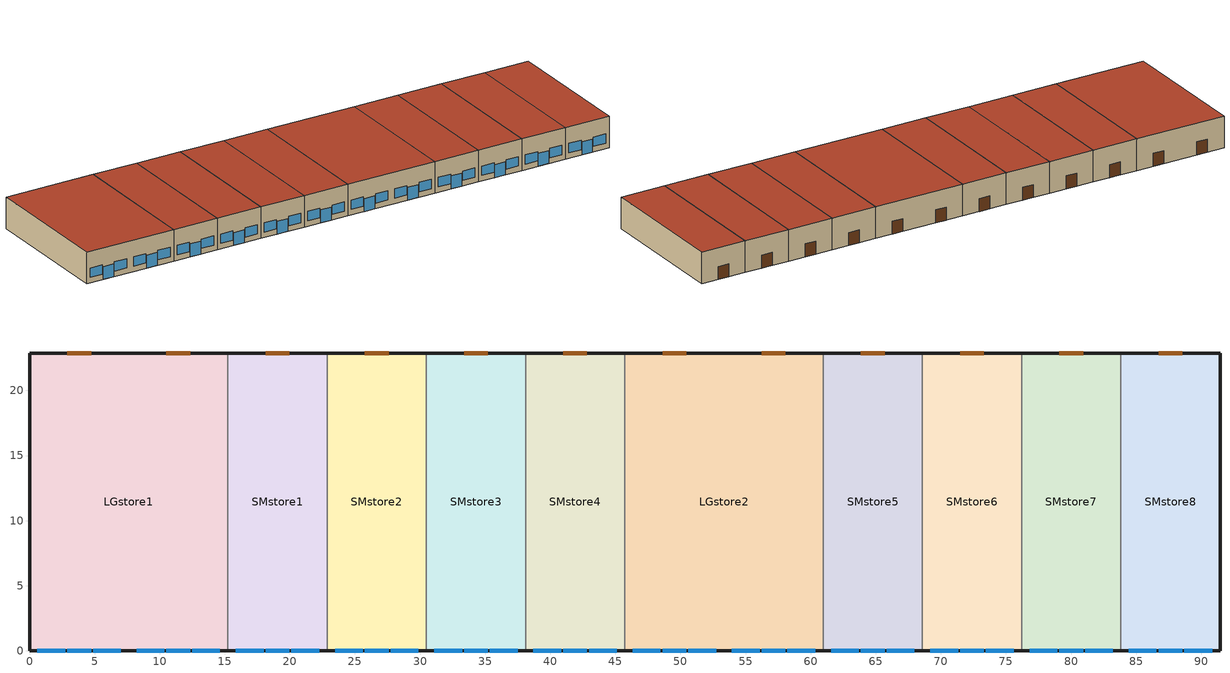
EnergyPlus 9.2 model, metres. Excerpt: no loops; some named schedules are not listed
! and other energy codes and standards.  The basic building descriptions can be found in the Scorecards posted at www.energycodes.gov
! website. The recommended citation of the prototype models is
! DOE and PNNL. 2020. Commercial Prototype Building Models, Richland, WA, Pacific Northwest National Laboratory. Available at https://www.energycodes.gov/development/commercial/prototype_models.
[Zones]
LGstore1
 floor ground (LGstore1_Floor_Ffactor): 0,22.86 15.24,22.86 15.24,0 0,0 z0
 wall outside (nonres_ext_wall): 15.24,22.86 0,22.86 0,0 15.24,0 z0:5.18
 wall to SMstore1 (int_wall): 15.24,0 15.24,22.86 z0:5.18
 window (NonresWindow_U_0.38_SHGC_0.36): 0.61,0 2.74,0 / 4.88,0 7.01,0 / 8.23,0 10.36,0 / 12.5,0 14.63,0 z0.91:2.43; 2.9,0 4.73,0 / 10.52,0 12.35,0 z0:2.13
 door (Swinging Door_con): 4.73,22.86 2.9,22.86 / 12.35,22.86 10.52,22.86 z0:2.13
 roof outside (nonres_roof): 15.24,22.86 0,22.86 0,0 15.24,0 z5.18
SMstore1
 floor ground (SMstore1_Floor_Ffactor): 15.24,22.86 22.86,22.86 22.86,0 15.24,0 z0
 wall outside (nonres_ext_wall): 15.24,0 22.86,0 / 22.86,22.86 15.24,22.86 z0:5.18
 wall to SMstore2 (int_wall): 22.86,0 22.86,22.86 z0:5.18
 window (NonresWindow_U_0.38_SHGC_0.36): 15.85,0 17.98,0 / 20.12,0 22.25,0 z0.91:2.43; 18.14,0 19.97,0 z0:2.13
 door (Swinging Door_con): 19.97,22.86 18.14,22.86 z0:2.13
 roof outside (nonres_roof): 22.86,22.86 15.24,22.86 15.24,0 22.86,0 z5.18
SMstore2
 floor ground (SMstore2_Floor_Ffactor): 22.86,22.86 30.48,22.86 30.48,0 22.86,0 z0
 wall outside (nonres_ext_wall): 22.86,0 30.48,0 / 30.48,22.86 22.86,22.86 z0:5.18
 wall to SMstore3 (int_wall): 30.48,0 30.48,22.86 z0:5.18
 window (NonresWindow_U_0.38_SHGC_0.36): 23.47,0 25.6,0 / 27.74,0 29.87,0 z0.91:2.43; 25.76,0 27.58,0 z0:2.13
 door (Swinging Door_con): 27.58,22.86 25.76,22.86 z0:2.13
 roof outside (nonres_roof): 30.48,22.86 22.86,22.86 22.86,0 30.48,0 z5.18
SMstore3
 floor ground (SMstore3_Floor_Ffactor): 30.48,22.86 38.1,22.86 38.1,0 30.48,0 z0
 wall outside (nonres_ext_wall): 30.48,0 38.1,0 / 38.1,22.86 30.48,22.86 z0:5.18
 wall to SMstore4 (int_wall): 38.1,0 38.1,22.86 z0:5.18
 window (NonresWindow_U_0.38_SHGC_0.36): 31.09,0 33.22,0 / 35.36,0 37.49,0 z0.91:2.43; 33.38,0 35.2,0 z0:2.13
 door (Swinging Door_con): 35.2,22.86 33.38,22.86 z0:2.13
 roof outside (nonres_roof): 38.1,22.86 30.48,22.86 30.48,0 38.1,0 z5.18
SMstore4
 floor ground (SMstore4_Floor_Ffactor): 38.1,22.86 45.72,22.86 45.72,0 38.1,0 z0
 wall outside (nonres_ext_wall): 38.1,0 45.72,0 / 45.72,22.86 38.1,22.86 z0:5.18
 wall to LGstore2 (int_wall): 45.72,0 45.72,22.86 z0:5.18
 window (NonresWindow_U_0.38_SHGC_0.36): 38.71,0 40.84,0 / 42.98,0 45.11,0 z0.91:2.43; 41,0 42.82,0 z0:2.13
 door (Swinging Door_con): 42.82,22.86 41,22.86 z0:2.13
 roof outside (nonres_roof): 45.72,22.86 38.1,22.86 38.1,0 45.72,0 z5.18
LGstore2
 floor ground (LGstore2_Floor_Ffactor): 45.72,22.86 60.96,22.86 60.96,0 45.72,0 z0
 wall outside (nonres_ext_wall): 60.96,22.86 45.72,22.86 / 45.72,0 60.96,0 z0:5.18
 wall to SMstore5 (int_wall): 60.96,0 60.96,22.86 z0:5.18
 window (NonresWindow_U_0.38_SHGC_0.36): 46.33,0 48.46,0 / 50.6,0 52.73,0 / 53.95,0 56.08,0 / 58.22,0 60.35,0 z0.91:2.43; 48.62,0 50.44,0 / 56.24,0 58.06,0 z0:2.13
 door (Swinging Door_con): 50.44,22.86 48.62,22.86 / 58.06,22.86 56.24,22.86 z0:2.13
 roof outside (nonres_roof): 60.96,22.86 45.72,22.86 45.72,0 60.96,0 z5.18
SMstore5
 floor ground (SMstore5_Floor_Ffactor): 60.96,22.86 68.58,22.86 68.58,0 60.96,0 z0
 wall outside (nonres_ext_wall): 60.96,0 68.58,0 / 68.58,22.86 60.96,22.86 z0:5.18
 wall to SMstore6 (int_wall): 68.58,0 68.58,22.86 z0:5.18
 window (NonresWindow_U_0.38_SHGC_0.36): 61.57,0 63.7,0 / 65.84,0 67.97,0 z0.91:2.43; 63.86,0 65.68,0 z0:2.13
 door (Swinging Door_con): 65.68,22.86 63.86,22.86 z0:2.13
 roof outside (nonres_roof): 68.58,22.86 60.96,22.86 60.96,0 68.58,0 z5.18
SMstore6
 floor ground (SMstore6_Floor_Ffactor): 68.58,22.86 76.2,22.86 76.2,0 68.58,0 z0
 wall outside (nonres_ext_wall): 68.58,0 76.2,0 / 76.2,22.86 68.58,22.86 z0:5.18
 wall to SMstore7 (int_wall): 76.2,0 76.2,22.86 z0:5.18
 window (NonresWindow_U_0.38_SHGC_0.36): 69.19,0 71.32,0 / 73.46,0 75.59,0 z0.91:2.43; 71.48,0 73.3,0 z0:2.13
 door (Swinging Door_con): 73.3,22.86 71.48,22.86 z0:2.13
 roof outside (nonres_roof): 76.2,22.86 68.58,22.86 68.58,0 76.2,0 z5.18
SMstore7
 floor ground (SMstore7_Floor_Ffactor): 76.2,22.86 83.82,22.86 83.82,0 76.2,0 z0
 wall outside (nonres_ext_wall): 76.2,0 83.82,0 / 83.82,22.86 76.2,22.86 z0:5.18
 wall to SMstore8 (int_wall): 83.82,0 83.82,22.86 z0:5.18
 window (NonresWindow_U_0.38_SHGC_0.36): 76.81,0 78.94,0 / 81.08,0 83.21,0 z0.91:2.43; 79.1,0 80.92,0 z0:2.13
 door (Swinging Door_con): 80.92,22.86 79.1,22.86 z0:2.13
 roof outside (nonres_roof): 83.82,22.86 76.2,22.86 76.2,0 83.82,0 z5.18
SMstore8
 floor ground (SMstore8_Floor_Ffactor): 83.82,22.86 91.44,22.86 91.44,0 83.82,0 z0
 wall outside (nonres_ext_wall): 83.82,0 91.44,0 91.44,22.86 83.82,22.86 z0:5.18
 window (NonresWindow_U_0.38_SHGC_0.36): 84.43,0 86.56,0 / 88.7,0 90.83,0 z0.91:2.43; 86.72,0 88.54,0 z0:2.13
 door (Swinging Door_con): 88.54,22.86 86.72,22.86 z0:2.13
 roof outside (nonres_roof): 91.44,22.86 83.82,22.86 83.82,0 91.44,0 z5.18
[Building]
RetailStripmall: North Axis {deg}=0; Terrain=City; Loads Convergence Tolerance Value=0.04; Temperature Convergence Tolerance Value {deltaC}=0.2; Solar Distribution=FullInteriorAndExterior; Maximum Number of Warmup Days=25; Minimum Number of Warmup Days=6
[Site:Location]
New.York-John.F.Kennedy.Intl.AP_NY_USA WMO=744860: Latitude {deg}=40.66; Longitude {deg}=-73.8; Time Zone {hr}=-5; Elevation {m}=7
[SizingPeriod:DesignDay] Day of Month=21; Dry-Bulb Temperature Range Modifier Type=DefaultMultipliers; Humidity Condition Type=Wetbulb; Barometric Pressure {Pa}=101241; Rain Indicator=No; Snow Indicator=No; Daylight Saving Time Indicator=No
Name | Month | Day Type | Maximum Dry-Bulb Temperature {C} | Daily Dry-Bulb Temperature Range {deltaC} | Wetbulb or DewPoint at Maximum Dry-Bulb {C} | Wind Speed {m/s} | Wind Direction {deg} | Solar Model Indicator | Sky Clearness | ASHRAE Clear Sky Optical Depth for Beam Irradiance (taub) | ASHRAE Clear Sky Optical Depth for Diffuse Irradiance (taud)
New.York-John.F.Kennedy.Intl.AP_NY_USA Ann Htg 99.6% Condns DB | 1 | WinterDesignDay | -10.7 | 0 | -10.7 | 7.5 | 320 | ASHRAEClearSky | 0
New.York-John.F.Kennedy.Intl.AP_NY_USA Ann Clg .4% Condns DB=>MWB | 7 | SummerDesignDay | 32.1 | 7.4 | 23.1 | 5.6 | 230 | ASHRAETau |  | 0.541 | 1.8
[Site:WaterMainsTemperature]
Calculation Method=Correlation; Annual Average Outdoor Air Temperature {C}=12.4667; Maximum Difference In Monthly Average Outdoor Air Temperatures {deltaC}=25.2
[Site:GroundTemperature:FCfactorMethod]
14, 7.3, 3.3, 1.2, -0.2, 5.6, 10.9, 16.1, 21.7, 25, 24.8, 19.9
[Material:NoMass] Thermal Absorptance=0.9; Solar Absorptance=0.7; Visible Absorptance=0.7
Name | Roughness | Thermal Resistance {m2-K/W}
Opaque Door panel_con | MediumRough | 0.288705
Nonres_Roof_Insulation | MediumSmooth | 5.30668
Nonres_Exterior_Wall_Insulation | MediumSmooth | 2.368
[Construction]
Swinging Door_con: Opaque Door panel_con
InteriorFurnishings: Std Wood 6inch
int_wall: G01 13mm gypsum board, G01 13mm gypsum board
nonres_roof: F13 Built-up roofing, Nonres_Roof_Insulation, F08 Metal surface
nonres_ext_wall: F07 25mm stucco, G01 16mm gypsum board, Nonres_Exterior_Wall_Insulation, G01 16mm gypsum board
NonresWindow_U_0.38_SHGC_0.36: Nonres Window Glazing Layer
[Material]
Name | Roughness | Thickness {m} | Conductivity {W/m-K} | Density {kg/m3} | Specific Heat {J/kg-K} | Thermal Absorptance | Solar Absorptance | Visible Absorptance
Std Wood 6inch | MediumSmooth | 0.15 | 0.12 | 540 | 1210 | 0.9 | 0.7 | 0.7
F07 25mm stucco | Smooth | 0.0254 | 0.72 | 1856 | 840 | 0.9 | 0.7 | 0.7
F08 Metal surface | Smooth | 0.0008 | 45.28 | 7824 | 500
F13 Built-up roofing | Rough | 0.0095 | 0.16 | 1120 | 1460 | 0.9 | 0.77
G01 13mm gypsum board | Smooth | 0.0127 | 0.16 | 800 | 1090 | 0.9 | 0.7 | 0.5
G01 16mm gypsum board | MediumSmooth | 0.0159 | 0.16 | 800 | 1090
[WindowMaterial:SimpleGlazingSystem]
Nonres Window Glazing Layer: U-Factor {W/m2-K}=2.15774; Solar Heat Gain Coefficient=0.36; Visible Transmittance=0.36
[Construction:FfactorGroundFloor] F-Factor {W/m-K}=0.93474
Name | Area {m2} | PerimeterExposed {m}
LGstore1_Floor_Ffactor | 348.3864 | 53.34
SMstore1_Floor_Ffactor; SMstore2_Floor_Ffactor; SMstore3_Floor_Ffactor; SMstore4_Floor_Ffactor; SMstore5_Floor_Ffactor; SMstore6_Floor_Ffactor; SMstore7_Floor_Ffactor | 174.193 | 15.24
LGstore2_Floor_Ffactor | 348.386 | 30.48
SMstore8_Floor_Ffactor | 174.193 | 38.1
[Zone] Type=1; Multiplier=1; Ceiling Height {m}=-9999; Floor Area {m2}=autocalculate; Part of Total Floor Area=Yes
Name | Volume {m3}
LGstore1; LGstore2 | 1805.2
SMstore1; SMstore2; SMstore3; SMstore4; SMstore5; SMstore6; SMstore7; SMstore8 | 902.6
[InternalMass] Construction=InteriorFurnishings
Name | Zone or ZoneList | Surface Area {m2}
LGstore1_InternalMass_1 | LGstore1 | 696.7728
SMstore1_InternalMass_1 | SMstore1 | 348.3864
SMstore2_InternalMass_1 | SMstore2 | 348.3864
SMstore3_InternalMass_1 | SMstore3 | 348.3864
SMstore4_InternalMass_1 | SMstore4 | 348.3864
LGstore2_InternalMass_1 | LGstore2 | 696.7728
SMstore5_InternalMass_1 | SMstore5 | 348.3864
SMstore6_InternalMass_1 | SMstore6 | 348.3864
SMstore7_InternalMass_1 | SMstore7 | 348.3864
SMstore8_InternalMass_1 | SMstore8 | 348.3864
[ZoneInfiltration:DesignFlowRate] Temperature Term Coefficient=0; Velocity Squared Term Coefficient=0
Name | Zone or ZoneList | Schedule | Design Flow Rate Calculation Method | Flow per Exterior Surface Area {m3/s-m2} | Constant Term Coefficient | Velocity Term Coefficient | Design Flow Rate {m3/s}
LGstore1_Infiltration | LGstore1 | Type1_Infil_SCH | Flow/ExteriorArea | 0.000251651 | 0 | 0.224
LGstore1_Door_Infiltration | LGstore1 | INFIL_Door_Opening_SCH | Flow/Zone |  | 1 | 0 | 0.241165
SMstore1_Infiltration | SMstore1 | Type1_Infil_SCH | Flow/ExteriorArea | 0.000177459 | 0 | 0.224
SMstore1_Door_Infiltration | SMstore1 | INFIL_Door_Opening_SCH | Flow/Zone |  | 1 | 0 | 0.134505
SMstore2_Infiltration | SMstore2 | Type2_Infil_SCH | Flow/ExteriorArea | 0.000177459 | 0 | 0.224
SMstore2_Door_Infiltration | SMstore2 | INFIL_Door_Opening_SCH | Flow/Zone |  | 1 | 0 | 0.134505
SMstore3_Infiltration | SMstore3 | Type2_Infil_SCH | Flow/ExteriorArea | 0.000177459 | 0 | 0.224
SMstore3_Door_Infiltration | SMstore3 | INFIL_Door_Opening_SCH | Flow/Zone |  | 1 | 0 | 0.134505
SMstore4_Infiltration | SMstore4 | Type2_Infil_SCH | Flow/ExteriorArea | 0.000177459 | 0 | 0.224
SMstore4_Door_Infiltration | SMstore4 | INFIL_Door_Opening_SCH | Flow/Zone |  | 1 | 0 | 0.134505
LGstore2_Infiltration | LGstore2 | Type3_Infil_SCH | Flow/ExteriorArea | 0.000177459 | 0 | 0.224
LGstore2_Door_Infiltration | LGstore2 | INFIL_Door_Opening_SCH | Flow/Zone |  | 1 | 0 | 0.241165
SMstore5_Infiltration | SMstore5 | Type3_Infil_SCH | Flow/ExteriorArea | 0.000177459 | 0 | 0.224
SMstore5_Door_Infiltration | SMstore5 | INFIL_Door_Opening_SCH | Flow/Zone |  | 1 | 0 | 0.134505
SMstore6_Infiltration | SMstore6 | Type3_Infil_SCH | Flow/ExteriorArea | 0.000177459 | 0 | 0.224
SMstore6_Door_Infiltration | SMstore6 | INFIL_Door_Opening_SCH | Flow/Zone |  | 1 | 0 | 0.134505
SMstore7_Infiltration | SMstore7 | Type3_Infil_SCH | Flow/ExteriorArea | 0.000177459 | 0 | 0.224
SMstore7_Door_Infiltration | SMstore7 | INFIL_Door_Opening_SCH | Flow/Zone |  | 1 | 0 | 0.134505
SMstore8_Infiltration | SMstore8 | Type3_Infil_SCH | Flow/ExteriorArea | 0.000302232 | 0 | 0.224
SMstore8_Door_Infiltration | SMstore8 | INFIL_Door_Opening_SCH | Flow/Zone |  | 1 | 0 | 0.134505
[People] Number of People Calculation Method=People; Fraction Radiant=0.3; Sensible Heat Fraction=AUTOCALCULATE; Activity Level Schedule=ACTIVITY_SCH; Enable ASHRAE 55 Comfort Warnings=No; Mean Radiant Temperature Calculation Type=ZoneAveraged; Work Efficiency Schedule=WORK_EFF_SCH; Clothing Insulation Calculation Method=ClothingInsulationSchedule; Clothing Insulation Schedule=CLOTHING_SCH; Air Velocity Schedule=AIR_VELO_SCH; Thermal Comfort Model 1 Type=FANGER
Name | Zone or ZoneList | Number of People Schedule | Number of People
LGstore1 | LGstore1 | Type1_OCC_SCH | 29.9961
SMstore1 | SMstore1 | Type1_OCC_SCH | 14.998
SMstore2 | SMstore2 | Type2_OCC_SCH | 14.998
SMstore3 | SMstore3 | Type2_OCC_SCH | 14.998
SMstore4 | SMstore4 | Type2_OCC_SCH | 14.998
LGstore2 | LGstore2 | Type3_OCC_SCH | 29.9961
SMstore5 | SMstore5 | Type3_OCC_SCH | 14.998
SMstore6 | SMstore6 | Type3_OCC_SCH | 14.998
SMstore7 | SMstore7 | Type3_OCC_SCH | 14.998
SMstore8 | SMstore8 | Type3_OCC_SCH | 14.998
[Lights] Design Level Calculation Method=Watts/Area; Return Air Fraction=0; Fraction Radiant=0.7; Fraction Visible=0.2; Fraction Replaceable=1; Return Air Fraction Calculated from Plenum Temperature=No
Name | Zone or ZoneList | Schedule | Watts per Zone Floor Area {W/m2}
LGstore1_Lights | LGstore1 | Type1_LIGHT_SCH | 10.0956
LGstore1_Lights_allowance | LGstore1 | Type1_LIGHT_SCH | 5.69411
SMstore1_Lights | SMstore1 | Type1_LIGHT_SCH | 10.0956
SMstore1_Lights_allowance | SMstore1 | Type1_LIGHT_SCH | 8.56808
SMstore2_Lights | SMstore2 | Type2_LIGHT_SCH | 10.0956
SMstore2_Lights_allowance | SMstore2 | Type2_LIGHT_SCH | 6.95349
SMstore3_Lights | SMstore3 | Type2_LIGHT_SCH | 10.0956
SMstore3_Lights_allowance | SMstore3 | Type2_LIGHT_SCH | 6.95349
SMstore4_Lights | SMstore4 | Type2_LIGHT_SCH | 10.0956
SMstore4_Lights_allowance | SMstore4 | Type2_LIGHT_SCH | 6.95349
LGstore2_Lights | LGstore2 | Type3_LIGHT_SCH | 10.0956
LGstore2_Lights_allowance | LGstore2 | Type3_LIGHT_SCH
SMstore5_Lights | SMstore5 | Type3_LIGHT_SCH | 10.0956
SMstore5_Lights_allowance | SMstore5 | Type3_LIGHT_SCH | 0
SMstore6_Lights | SMstore6 | Type3_LIGHT_SCH | 10.0956
SMstore6_Lights_allowance | SMstore6 | Type3_LIGHT_SCH | 0
SMstore7_Lights | SMstore7 | Type3_LIGHT_SCH | 10.0956
SMstore7_Lights_allowance | SMstore7 | Type3_LIGHT_SCH | 0
SMstore8_Lights | SMstore8 | Type3_LIGHT_SCH | 10.0956
SMstore8_Lights_allowance | SMstore8 | Type3_LIGHT_SCH | 0
[ElectricEquipment] Design Level Calculation Method=EquipmentLevel; Fraction Latent=0; Fraction Radiant=0.5; Fraction Lost=0
Name | Zone or ZoneList | Schedule | Design Level {W}
LGstore1_MiscPlug_Equip | LGstore1 | TYPE1_EQUIP_SCH | 1498.06
SMstore1_MiscPlug_Equip | SMstore1 | TYPE1_EQUIP_SCH | 749.0308
SMstore2_MiscPlug_Equip | SMstore2 | TYPE2_EQUIP_SCH | 749.0308
SMstore3_MiscPlug_Equip | SMstore3 | TYPE2_EQUIP_SCH | 749.0308
SMstore4_MiscPlug_Equip | SMstore4 | TYPE2_EQUIP_SCH | 749.0308
LGstore2_MiscPlug_Equip | LGstore2 | TYPE3_EQUIP_SCH | 1498.06
SMstore5_MiscPlug_Equip | SMstore5 | TYPE3_EQUIP_SCH | 749.0308
SMstore6_MiscPlug_Equip | SMstore6 | TYPE3_EQUIP_SCH | 749.0308
SMstore7_MiscPlug_Equip | SMstore7 | TYPE3_EQUIP_SCH | 749.0308
SMstore8_MiscPlug_Equip | SMstore8 | TYPE3_EQUIP_SCH | 749.0308
[AvailabilityManager:NightCycle] Applicability Schedule=Always_On; Control Type=CycleOnAny; Thermostat Tolerance {deltaC}=1; Cycling Run Time Control Type=FixedRunTime; Cycling Run Time {s}=1800
Name | Fan Schedule
PSZ-AC_1:1 Availability Manager; PSZ-AC_2:2 Availability Manager | Type1_FAN_SCH
PSZ-AC_3:3 Availability Manager; PSZ-AC_4:4 Availability Manager; PSZ-AC_5:5 Availability Manager | Type2_FAN_SCH
PSZ-AC_6:6 Availability Manager; PSZ-AC_7:7 Availability Manager; PSZ-AC_8:8 Availability Manager; PSZ-AC_9:9 Availability Manager; PSZ-AC_10:10 Availability Manager | Type3_FAN_SCH
[Exterior:Lights] Control Option=AstronomicalClock
Name | Schedule | Design Level {W}
Exterior_Lights_a | Exterior_lighting_schedule_a | 314.606
Exterior_Lights_b | Exterior_lighting_schedule_b | 4639.8
[EnergyManagementSystem:Sensor]
OAT_F: Output:Variable or Output:Meter=Site Outdoor Air Drybulb Temperature
[Schedule:Compact]
Type1_OCC_SCH: Through: 12/31, For: Monday Tuesday Wednesday Thursday, Until: 08:00, 0, Until: 10:00, 0.05, Until: 12:00, 0.1, Until: 13:00, 0.2, Until: 15:00, 0.4, Until: 17:00, 0.25, Until: 20:00, 0.5, Until: 23:00, 0.3, Until: 24:00, 0.05, For: SummerDesignDay, Until: 24:00, 1, For: Friday Saturday, Until: 01:00, 0.05, Until: 09:00, 0, Until: 10:00, 0.05, Until: 12:00, 0.1, Until: 13:00, 0.2, Until: 14:00, 0.6, Until: 15:00, 0.4, Until: 17:00, 0.25, Until: 20:00, 0.5, Until: 23:00, 0.3, Until: 24:00, 0.2, For: WinterDesignDay, Until: 24:00, 0, For: Sunday Holidays AllOtherDays, Until: 08:00, 0, Until: 10:00, 0.05, Until: 11:00, 0.1, Until: 12:00, 0.2, Until: 13:00, 0.4, Until: 14:00, 0.6, Until: 16:00, 0.4, Until: 17:00, 0.3, Until: 19:00, 0.6, Until: 21:00, 0.4, Until: 22:00, 0.3, Until: 23:00, 0.2, Until: 24:00, 0.05
Type2_OCC_SCH: Through: 12/31, For: Weekdays, Until: 08:00, 0, Until: 09:00, 0.05, Until: 12:00, 0.1, Until: 13:00, 0.2, Until: 14:00, 0.4, Until: 15:00, 0.3, Until: 17:00, 0.2, Until: 19:00, 0.5, Until: 20:00, 0.2, Until: 21:00, 0.05, Until: 24:00, 0, For: SummerDesignDay, Until: 24:00, 1, For: Saturday, Until: 08:00, 0, Until: 09:00, 0.05, Until: 11:00, 0.1, Until: 12:00, 0.2, Until: 13:00, 0.4, Until: 14:00, 0.6, Until: 15:00, 0.4, Until: 18:00, 0.3, Until: 19:00, 0.05, Until: 24:00, 0, For: WinterDesignDay, Until: 24:00, 0, For: Sunday Holidays AllOtherDays, Until: 09:00, 0, Until: 10:00, 0.05, Until: 11:00, 0.1, Until: 12:00, 0.2, Until: 14:00, 0.4, Until: 15:00, 0.3, Until: 16:00, 0.2, Until: 17:00, 0.1, Until: 18:00, 0.05, Until: 24:00, 0
Type3_OCC_SCH: Through: 12/31, For: Weekdays, Until: 09:00, 0, Until: 10:00, 0.11, Until: 11:00, 0.11, Until: 12:00, 0.43, Until: 13:00, 0.46, Until: 14:00, 0.71, Until: 15:00, 0.5, Until: 16:00, 0.69, Until: 17:00, 0.54, Until: 18:00, 0.71, Until: 19:00, 0.34, Until: 20:00, 0.26, Until: 21:00, 0.11, Until: 24:00, 0, For: SummerDesignDay, Until: 24:00, 1, For: Saturday, Until: 09:00, 0, Until: 10:00, 0.11, Until: 11:00, 0.11, Until: 12:00, 0.58, Until: 13:00, 0.71, Until: 14:00, 0.74, Until: 15:00, 0.77, Until: 16:00, 0.8, Until: 17:00, 0.74, Until: 18:00, 0.54, Until: 19:00, 0.11, Until: 24:00, 0, For: WinterDesignDay, Until: 24:00, 0, For: Sunday Holidays AllOtherDays, Until: 10:00, 0, Until: 11:00, 0.11, Until: 12:00, 0.11, Until: 13:00, 0.43, Until: 14:00, 0.46, Until: 15:00, 0.5, Until: 16:00, 0.69, Until: 17:00, 0.34, Until: 18:00, 0.11, Until: 21:00, 0, Until: 23:00, 0, Until: 24:00, 0
Type1_LIGHT_SCH: Through: 12/31, For: Monday Tuesday Wednesday Thursday, Until: 9:00, 0.05, Until: 10:00, 0.5, Until: 23:00, 0.95, Until: 24:00, 0.5, For: Friday Saturday, Until: 1:00, 0.5, Until: 9:00, 0.05, Until: 10:00, 0.5, Until: 24:00, 0.95, For: SummerDesignDay, Until: 24:00, 1, For: WinterDesignDay, Until: 24:00, 0, For: Sunday Holidays AllOtherDays, Until: 9:00, 0.05, Until: 10:00, 0.5, Until: 23:00, 0.95, Until: 24:00, 0.5
Type1_Infil_SCH: Through: 12/31, For: Monday Tuesday Wednesday Thursday SummerDesignDay, Until: 08:00, 1, Until: 24:00, 0.25, For: Friday Saturday, Until: 01:00, 0.25, Until: 08:00, 1, Until: 24:00, 0.25, For: WinterDesignDay, Until: 01:00, 0.25, Until: 08:00, 1, Until: 24:00, 0.25, For: Sunday Holidays AllOtherDays, Until: 08:00, 1, Until: 24:00, 0.25
Type2_Infil_SCH: Through: 12/31, For: Weekdays SummerDesignDay, Until: 07:00, 1, Until: 21:00, 0.25, Until: 24:00, 1, For: Saturday, Until: 07:00, 1, Until: 19:00, 0.25, Until: 24:00, 1, For: WinterDesignDay, Until: 07:00, 1, Until: 19:00, 0.25, Until: 24:00, 1, For: Sunday Holidays AllOtherDays, Until: 08:00, 1, Until: 18:00, 0.25, Until: 24:00, 1
Type3_Infil_SCH: Through: 12/31, For: Weekdays SummerDesignDay, Until: 08:00, 1, Until: 21:00, 0.25, Until: 24:00, 1, For: Saturday, Until: 08:00, 1, Until: 19:00, 0.25, Until: 24:00, 1, For: WinterDesignDay, Until: 08:00, 1, Until: 19:00, 0.25, Until: 24:00, 1, For: Sunday Holidays AllOtherDays, Until: 09:00, 1, Until: 18:00, 0.25, Until: 24:00, 1
INFIL_Door_Opening_SCH: Through: 12/31, For: AllDays, Until: 08:00, 0, Until: 12:00, 0.1311, Until: 18:00, 1, Until: 20:00, 0.1311, Until: 24:00, 0
ACTIVITY_SCH: Through: 12/31, For: AllDays, Until: 24:00, 120
WORK_EFF_SCH: Through: 12/31, For: AllDays, Until: 24:00, 0
AIR_VELO_SCH: Through: 12/31, For: AllDays, Until: 24:00, 0.2
CLOTHING_SCH: Through: 04/30, For: AllDays, Until: 24:00, 1, Through: 09/30, For: AllDays, Until: 24:00, 0.5, Through: 12/31, For: AllDays, Until: 24:00, 1
